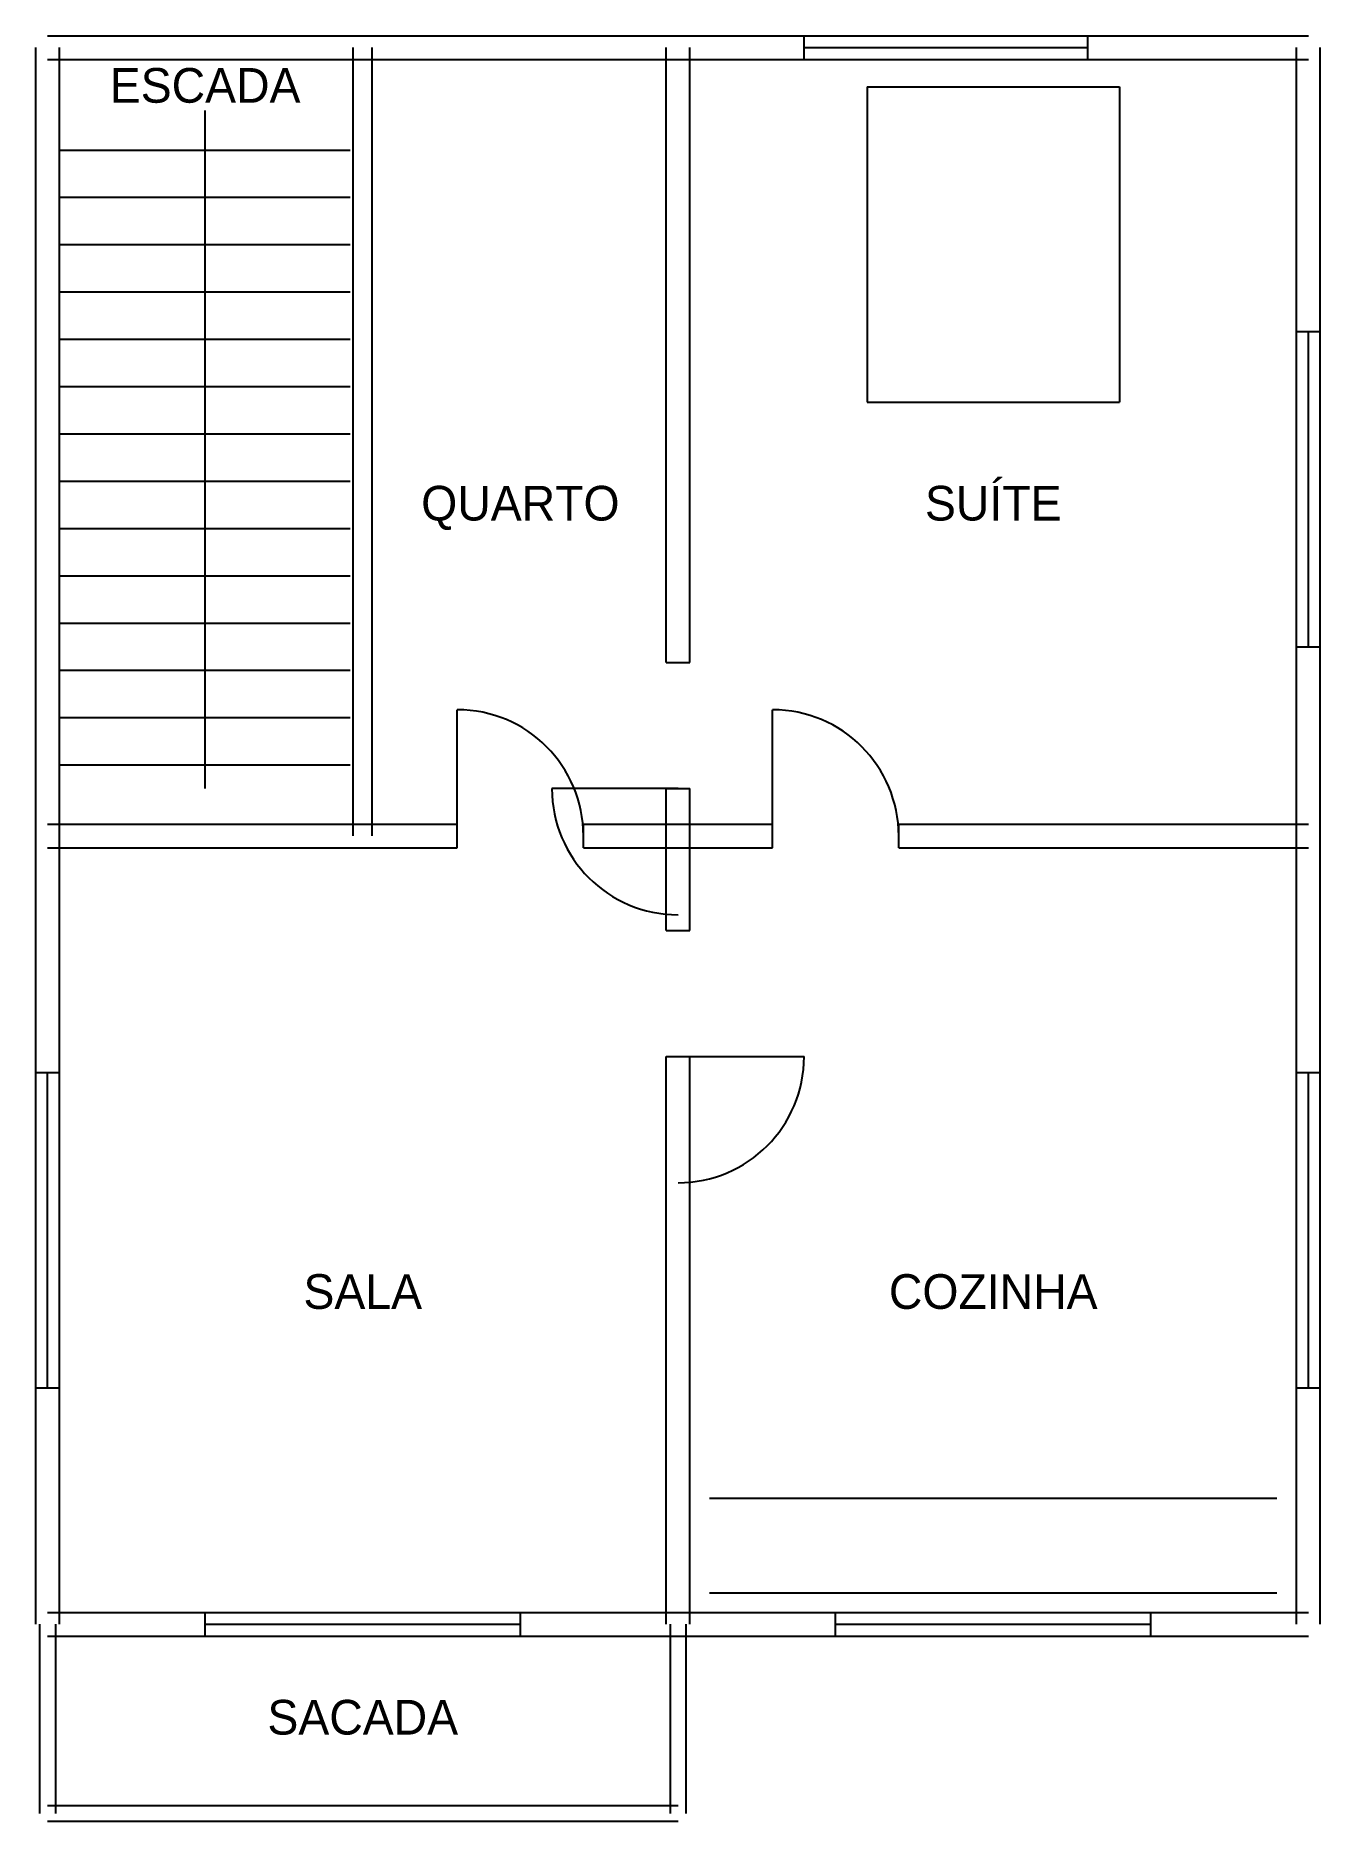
# Model space of a CAD drawing. Header units: metres. Extents: x -0.1 to 8.1, y -1.2 to 10.1.
import ezdxf
from ezdxf.enums import TextEntityAlignment as Align

# ---------------------------------------------------------------- set-up
doc = ezdxf.new("R2010")
doc.units = ezdxf.units.M

msp = doc.modelspace()

# ---------------------------------------------------------------- linework, layer by layer
at = {"layer": 'ESCADA'}
for p, q in [((1, 5.3), (1, 9.6)), ((0.08, 9.35), (1.92, 9.35)), ((0.08, 9.05), (1.92, 9.05)), ((0.08, 8.75), (1.92, 8.75)), ((0.08, 8.45), (1.92, 8.45)), ((0.08, 8.15), (1.92, 8.15)), ((0.08, 7.85), (1.92, 7.85)), ((0.08, 7.55), (1.92, 7.55)), ((0.08, 7.25), (1.92, 7.25)), ((0.08, 6.95), (1.92, 6.95)), ((0.08, 6.65), (1.92, 6.65)), ((0.08, 6.35), (1.92, 6.35)), ((0.08, 6.05), (1.92, 6.05)), ((0.08, 5.75), (1.92, 5.75)), ((0.08, 5.45), (1.92, 5.45))]:
    msp.add_line(p, q, dxfattribs=at)
at = {"layer": 'JANELAS'}
for p, q in [((4.8, 10.075), (6.6, 10.075)), ((4.8, 10), (6.6, 10)), ((4.8, 9.925), (6.6, 9.925)), ((7.925, 6.2), (7.925, 8.2)), ((8, 6.2), (8, 8.2)), ((8.075, 6.2), (8.075, 8.2)), ((-0.075, 1.5), (-0.075, 3.5)), ((0, 1.5), (0, 3.5)), ((0.075, 1.5), (0.075, 3.5)), ((7.925, 1.5), (7.925, 3.5)), ((8, 1.5), (8, 3.5)), ((8.075, 1.5), (8.075, 3.5)), ((1, 0.075), (3, 0.075)), ((1, 0), (3, 0)), ((5, 0.075), (7, 0.075)), ((5, 0), (7, 0)), ((1, -0.075), (3, -0.075)), ((5, -0.075), (7, -0.075))]:
    msp.add_line(p, q, dxfattribs=at)
at = {"layer": 'MOBILIARIO'}
for p, q in [((5.2, 9.75), (6.8, 9.75)), ((5.2, 9.75), (5.2, 7.75)), ((6.8, 9.75), (6.8, 7.75)), ((5.2, 7.75), (6.8, 7.75)), ((4.2, 0.8), (7.8, 0.8)), ((4.2, 0.2), (7.8, 0.2))]:
    msp.add_line(p, q, dxfattribs=at)
at = {"layer": 'PAREDES'}
for p, q in [((-0.075, 3.5), (-0.075, 10)), ((0, 10.075), (4.8, 10.075)), ((0.075, 3.5), (0.075, 10)), ((1.94, 5), (1.94, 10)), ((2.06, 5), (2.06, 10)), ((3.925, 6.1), (3.925, 10)), ((4.075, 6.1), (4.075, 10)), ((4.8, 9.925), (4.8, 10.075)), ((6.6, 10.075), (8, 10.075)), ((6.6, 9.925), (6.6, 10.075)), ((7.925, 8.2), (7.925, 10)), ((8.075, 8.2), (8.075, 10)), ((0, 9.925), (4.8, 9.925)), ((6.6, 9.925), (8, 9.925)), ((7.925, 8.2), (8.075, 8.2)), ((7.925, 3.5), (7.925, 6.2)), ((7.925, 6.2), (8.075, 6.2)), ((8.075, 3.5), (8.075, 6.2)), ((3.925, 6.1), (4.075, 6.1)), ((3.925, 5), (3.925, 5.3)), ((3.925, 5.3), (4.075, 5.3)), ((4.075, 5), (4.075, 5.3)), ((0, 5.075), (2.6, 5.075)), ((2.6, 4.925), (2.6, 5.075)), ((3.4, 5.075), (4.6, 5.075)), ((3.4, 4.925), (3.4, 5.075)), ((3.925, 4.4), (3.925, 5)), ((4.075, 4.4), (4.075, 5)), ((4.6, 4.925), (4.6, 5.075)), ((5.4, 5.075), (8, 5.075)), ((5.4, 4.925), (5.4, 5.075)), ((0, 4.925), (2.6, 4.925)), ((3.4, 4.925), (4.6, 4.925)), ((5.4, 4.925), (8, 4.925)), ((3.925, 4.4), (4.075, 4.4)), ((3.925, 0), (3.925, 3.6)), ((3.925, 3.6), (4.075, 3.6)), ((4.075, 0), (4.075, 3.6)), ((-0.075, 3.5), (0.075, 3.5)), ((7.925, 3.5), (8.075, 3.5)), ((-0.075, 0), (-0.075, 1.5)), ((-0.075, 1.5), (0.075, 1.5)), ((0.075, 0), (0.075, 1.5)), ((7.925, 0), (7.925, 1.5)), ((7.925, 1.5), (8.075, 1.5)), ((8.075, 0), (8.075, 1.5)), ((-0.05, 0), (-0.05, -1.2)), ((0, 0.075), (1, 0.075)), ((0.05, 0), (0.05, -1.2)), ((1, -0.075), (1, 0.075)), ((3, 0.075), (5, 0.075)), ((3, -0.075), (3, 0.075)), ((3.95, 0), (3.95, -1.2)), ((4.05, 0), (4.05, -1.2)), ((5, -0.075), (5, 0.075)), ((7, 0.075), (8, 0.075)), ((7, -0.075), (7, 0.075)), ((0, -0.075), (1, -0.075)), ((3, -0.075), (5, -0.075)), ((7, -0.075), (8, -0.075)), ((0, -1.15), (4, -1.15)), ((0, -1.25), (4, -1.25))]:
    msp.add_line(p, q, dxfattribs=at)
at = {"layer": 'PORTAS'}
for p, q in [((2.6, 5), (2.6, 5.8)), ((4.6, 5), (4.6, 5.8)), ((4, 5.3), (3.2, 5.3)), ((4, 3.6), (4.8, 3.6))]:
    msp.add_line(p, q, dxfattribs=at)
for centre, start, end in [((2.6, 5), 0, 90), ((4.6, 5), 0, 90), ((4, 5.3), 180, 270), ((4, 3.6), 270, 360)]:
    msp.add_arc(centre, 0.8, start, end, dxfattribs=at)

# ---------------------------------------------------------------- texts
at = {"layer": 'TEXTOS'}
for s, p in [('ESCADA', (1, 9.65)), ('SUÍTE', (6, 7)), ('QUARTO', (3, 7)), ('SALA', (2, 2)), ('COZINHA', (6, 2)), ('SACADA', (2, -0.7))]:
    msp.add_text(s, height=0.22, dxfattribs=at).set_placement(p, align=Align.CENTER)

doc.saveas('drawing.dxf')
